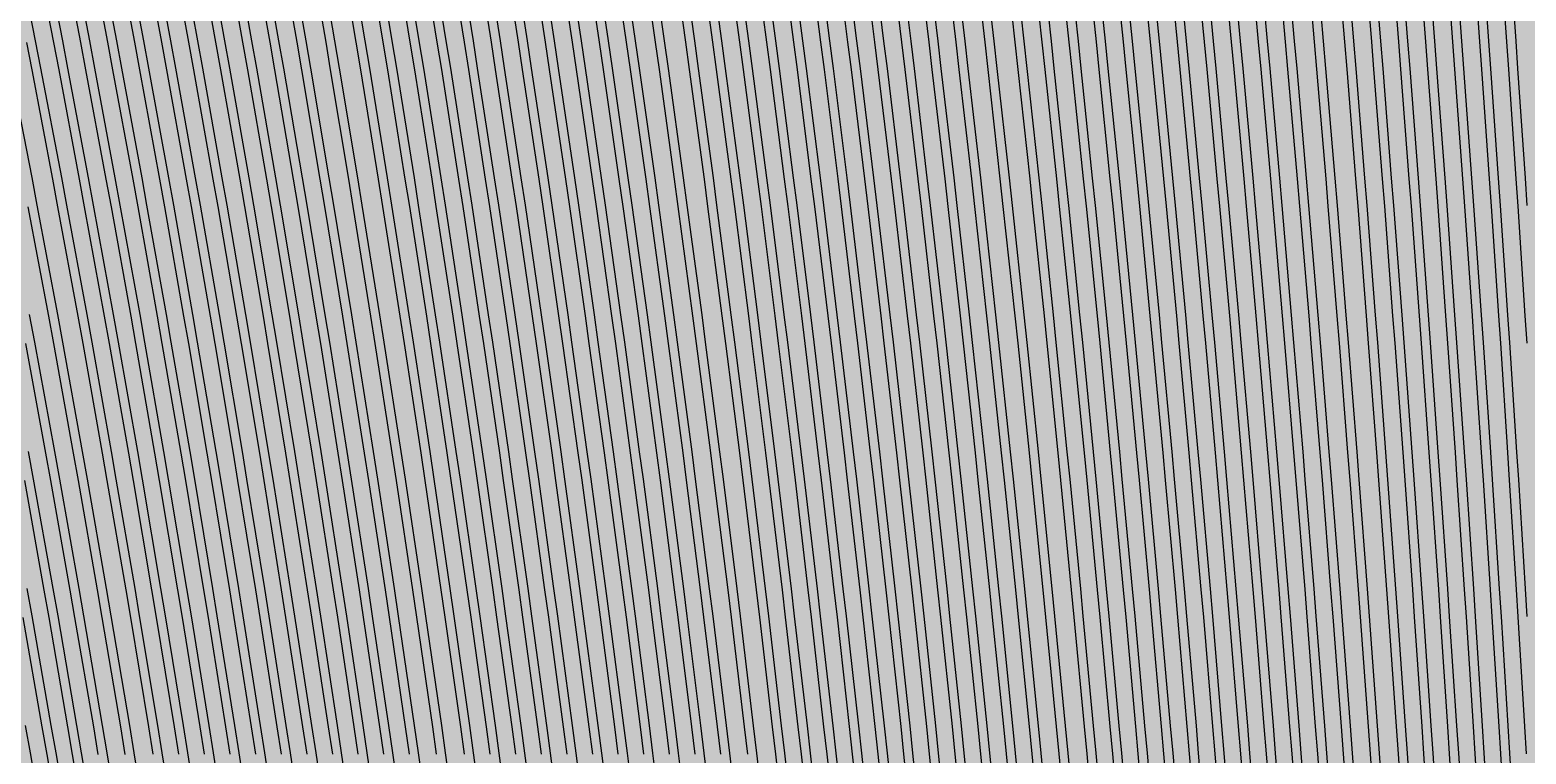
# Model space of a CAD drawing. Header units: metres. Extents: x -7240 to 10960, y -29667 to 1823.
# Drawn here: x 1337.5 to 1678.7, y -16710.8 to -16545.6 of the extents above; entities that cross this region are included whole.
import ezdxf

# ---------------------------------------------------------------- set-up
doc = ezdxf.new("R2010")
doc.units = ezdxf.units.M
doc.layers.add('Metal1', color=4, linetype='CONTINUOUS')
doc.layers.add('Polyimide', color=7, linetype='CONTINUOUS')

msp = doc.modelspace()

# ---------------------------------------------------------------- hatches: boundary and pattern name
at = {"layer": 'Polyimide'}
msp.add_hatch(color=7, dxfattribs=at).paths.add_polyline_path([(4088.45, -11806.89), (4098.72, -11851.21), (4115.58, -11893.47), (4138.63, -11932.7), (4167.35, -11967.99), (4201.08, -11998.53), (4239.03, -12023.62), (4280.35, -12042.68), (4349.18, -12073.73), (4413.2, -12113.76), (4471.26, -12162.04), (4522.3, -12217.69), (4565.39, -12279.7), (4599.74, -12346.94), (4624.73, -12418.19), (4639.91, -12492.16), (4645, -12567.5), (4639.91, -12642.84), (4624.73, -12716.8), (4599.74, -12788.06), (4565.39, -12855.3), (4522.3, -12917.31), (4471.26, -12972.96), (4413.2, -13021.24), (4349.18, -13061.27), (4280.35, -13092.32), (4239.03, -13111.38), (4201.08, -13136.47), (4167.35, -13167.01), (4138.63, -13202.3), (4115.58, -13241.52), (4098.72, -13283.78), (4088.45, -13328.11), (4085, -13373.48), (4085, -13567.5), (4099.45, -13861.55), (4142.64, -14152.77), (4214.18, -14438.35), (4313.36, -14715.55), (4439.24, -14981.69), (4590.59, -15234.21), (4765.97, -15470.68), (4963.68, -15688.82), (5181.82, -15886.53), (5418.29, -16061.91), (5670.81, -16213.26), (5936.95, -16339.14), (6214.15, -16438.32), (6499.73, -16509.85), (6790.95, -16553.05), (7085, -16567.5), (9960.38, -16567.5), (10038.79, -16571.35), (10116.45, -16582.87), (10192.6, -16601.95), (10266.52, -16628.4), (10337.49, -16661.96), (10404.83, -16702.32), (10467.89, -16749.09), (10526.06, -16801.81), (10578.78, -16859.98), (10625.55, -16923.04), (10665.91, -16990.38), (10699.48, -17061.35), (10725.93, -17135.27), (10745, -17211.43), (10756.52, -17289.08), (10760.38, -17367.5), (10760.38, -21957.3), (10721.61, -22012.91), (10685.97, -22070.59), (10653.58, -22130.14), (10624.53, -22191.39), (10598.92, -22254.16), (10576.82, -22318.25), (10558.3, -22383.46), (10543.41, -22449.6), (10532.21, -22516.46), (10524.72, -22583.84), (10520.97, -22651.53), (10520.97, -22719.32), (10524.72, -22787.01), (10532.21, -22854.38), (10543.41, -22921.24), (10558.3, -22987.38), (10576.82, -23052.6), (10598.92, -23116.68), (10624.53, -23179.45), (10653.58, -23240.71), (10685.97, -23300.26), (10721.61, -23357.93), (10760.38, -23413.54), (10760.38, -28667.5), (10756.52, -28745.91), (10745, -28823.57), (10725.93, -28899.73), (10699.48, -28973.65), (10665.91, -29044.62), (10625.55, -29111.96), (10578.78, -29175.01), (10526.06, -29233.19), (10467.89, -29285.91), (10404.83, -29332.68), (10337.49, -29373.04), (10266.52, -29406.6), (10192.6, -29433.05), (10116.45, -29452.13), (10038.79, -29463.65), (9960.38, -29467.5), (-6239.63, -29467.5), (-6318.04, -29463.65), (-6395.7, -29452.13), (-6471.85, -29433.05), (-6545.77, -29406.6), (-6616.74, -29373.04), (-6684.08, -29332.68), (-6747.14, -29285.91), (-6805.31, -29233.19), (-6858.03, -29175.01), (-6904.8, -29111.96), (-6945.16, -29044.62), (-6978.73, -28973.65), (-7005.18, -28899.73), (-7024.25, -28823.57), (-7035.77, -28745.91), (-7039.63, -28667.5), (-7039.63, -23426.32), (-6999.36, -23370.07), (-6962.33, -23311.63), (-6928.66, -23251.2), (-6898.45, -23188.96), (-6871.81, -23125.12), (-6848.81, -23059.88), (-6829.53, -22993.44), (-6814.04, -22926.02), (-6802.37, -22857.83), (-6794.57, -22789.09), (-6790.67, -22720.02), (-6790.67, -22650.84), (-6794.57, -22581.77), (-6802.37, -22513.03), (-6814.04, -22444.84), (-6829.53, -22377.42), (-6848.81, -22310.98), (-6871.81, -22245.74), (-6898.45, -22181.89), (-6928.66, -22119.66), (-6962.33, -22059.22), (-6999.36, -22000.79), (-7039.63, -21944.54), (-7039.63, -17367.5), (-7035.77, -17289.08), (-7024.25, -17211.43), (-7005.18, -17135.27), (-6978.73, -17061.35), (-6945.16, -16990.38), (-6904.8, -16923.04), (-6858.03, -16859.98), (-6805.31, -16801.81), (-6747.14, -16749.09), (-6684.08, -16702.32), (-6616.74, -16661.96), (-6545.77, -16628.4), (-6471.85, -16601.95), (-6395.7, -16582.87), (-6318.04, -16571.35), (-6239.63, -16567.5), (-3334, -16567.5), (-3039.95, -16553.05), (-2748.73, -16509.85), (-2463.15, -16438.32), (-2185.95, -16339.14), (-1919.81, -16213.26), (-1667.29, -16061.91), (-1430.82, -15886.53), (-1212.68, -15688.82), (-1014.97, -15470.68), (-839.59, -15234.21), (-688.24, -14981.69), (-562.36, -14715.55), (-463.18, -14438.35), (-391.64, -14152.77), (-348.45, -13861.55), (-334, -13567.5), (-334, -13373.48), (-337.45, -13328.11), (-347.72, -13283.78), (-364.58, -13241.52), (-387.63, -13202.3), (-416.35, -13167.01), (-450.08, -13136.47), (-488.03, -13111.38), (-529.35, -13092.32), (-529.35, -13092.32), (-598.18, -13061.27), (-662.2, -13021.24), (-720.26, -12972.96), (-771.3, -12917.31), (-814.39, -12855.3), (-848.74, -12788.06), (-873.73, -12716.8), (-888.91, -12642.84), (-894, -12567.5), (-888.91, -12492.16), (-873.73, -12418.19), (-848.74, -12346.94), (-814.39, -12279.7), (-771.3, -12217.69), (-720.26, -12162.04), (-662.2, -12113.76), (-598.18, -12073.73), (-529.35, -12042.68), (-488.03, -12023.62), (-450.08, -11998.53), (-416.35, -11967.99), (-387.63, -11932.7), (-364.58, -11893.47), (-347.72, -11851.21), (-337.45, -11806.89), (-334, -11761.52), (-334, -11074.31), (-337.45, -11028.94), (-347.72, -10984.62), (-364.58, -10942.36), (-387.63, -10903.13), (-416.35, -10867.84), (-450.08, -10837.3), (-488.03, -10812.21), (-529.35, -10793.16), (-529.35, -10793.16), (-598.18, -10762.1), (-662.2, -10722.07), (-720.26, -10673.8), (-771.3, -10618.15), (-814.39, -10556.13), (-848.74, -10488.89), (-873.73, -10417.64), (-888.91, -10343.67), (-894, -10268.33), (-888.91, -10192.99), (-873.73, -10119.03), (-848.74, -10047.77), (-814.39, -9980.53), (-771.3, -9918.52), (-720.26, -9862.87), (-662.2, -9814.59), (-598.18, -9774.56), (-529.35, -9743.51), (-488.03, -9724.45), (-450.08, -9699.36), (-416.35, -9668.82), (-387.63, -9633.53), (-364.58, -9594.31), (-347.72, -9552.05), (-337.45, -9507.72), (-334, -9462.35), (-334, -8775.14), (-337.45, -8729.78), (-347.72, -8685.45), (-364.58, -8643.19), (-387.63, -8603.96), (-416.35, -8568.68), (-450.08, -8538.14), (-488.03, -8513.05), (-529.35, -8493.99), (-529.35, -8493.99), (-598.18, -8462.94), (-662.2, -8422.91), (-720.26, -8374.63), (-771.3, -8318.98), (-814.39, -8256.97), (-848.74, -8189.73), (-873.73, -8118.47), (-888.91, -8044.5), (-894, -7969.17), (-888.91, -7893.83), (-873.73, -7819.86), (-848.74, -7748.61), (-814.39, -7681.36), (-771.3, -7619.35), (-720.26, -7563.7), (-662.2, -7515.42), (-598.18, -7475.4), (-529.35, -7444.34), (-529.35, -7444.34), (-488.03, -7425.28), (-450.08, -7400.2), (-416.35, -7369.66), (-387.63, -7334.37), (-364.58, -7295.14), (-347.72, -7252.88), (-337.45, -7208.56), (-334, -7163.19), (-334, -6475.98), (-337.45, -6430.61), (-347.72, -6386.29), (-364.58, -6344.02), (-387.63, -6304.8), (-416.35, -6269.51), (-450.08, -6238.97), (-488.03, -6213.88), (-529.35, -6194.82), (-529.35, -6194.82), (-598.18, -6163.77), (-662.2, -6123.74), (-720.26, -6075.46), (-771.3, -6019.81), (-814.39, -5957.8), (-848.74, -5890.56), (-873.73, -5819.31), (-888.91, -5745.34), (-894, -5670), (-888.91, -5594.66), (-873.73, -5520.69), (-848.74, -5449.44), (-814.39, -5382.2), (-771.3, -5320.19), (-720.26, -5264.54), (-662.2, -5216.26), (-598.18, -5176.23), (-529.35, -5145.18), (-529.35, -5145.18), (-488.03, -5126.12), (-450.08, -5101.03), (-416.35, -5070.49), (-387.63, -5035.2), (-364.58, -4995.98), (-347.72, -4953.71), (-337.45, -4909.39), (-334, -4864.02), (-334, 380), (-334, 1522.5), (-289, 1522.5), (-288.78, 1515.63), (-288.1, 1508.79), (-286.98, 1502.02), (-285.42, 1495.32), (-283.43, 1488.75), (-281.01, 1482.32), (-278.17, 1476.06), (-274.93, 1470), (-271.3, 1464.17), (-267.3, 1458.58), (-262.94, 1453.27), (-258.25, 1448.25), (-253.23, 1443.56), (-247.92, 1439.2), (-242.33, 1435.2), (-236.5, 1431.57), (-230.44, 1428.33), (-224.18, 1425.49), (-217.75, 1423.07), (-211.18, 1421.08), (-204.48, 1419.52), (-197.71, 1418.4), (-190.87, 1417.72), (-184, 1417.5), (-177.13, 1417.72), (-170.29, 1418.4), (-163.52, 1419.52), (-156.82, 1421.08), (-150.25, 1423.07), (-143.82, 1425.49), (-137.56, 1428.33), (-131.5, 1431.57), (-125.67, 1435.2), (-120.08, 1439.2), (-114.77, 1443.56), (-109.75, 1448.25), (-105.06, 1453.27), (-100.7, 1458.58), (-96.7, 1464.17), (-93.07, 1470), (-89.83, 1476.06), (-86.99, 1482.32), (-84.57, 1488.75), (-82.58, 1495.32), (-81.02, 1502.02), (-79.9, 1508.79), (-79.22, 1515.63), (-79, 1522.5), (1786, 1522.5), (3835, 1522.5), (3835.21, 1529.04), (3835.86, 1535.55), (3836.92, 1542.01), (3838.41, 1548.38), (3840.31, 1554.64), (3842.61, 1560.77), (3845.31, 1566.73), (3848.4, 1572.5), (3851.85, 1578.06), (3855.66, 1583.38), (3859.82, 1588.43), (3864.29, 1593.21), (3869.07, 1597.68), (3874.12, 1601.84), (3879.44, 1605.65), (3885, 1609.1), (3890.77, 1612.19), (3896.73, 1614.89), (3902.86, 1617.19), (3909.12, 1619.09), (3915.49, 1620.58), (3921.95, 1621.64), (3928.46, 1622.29), (3935, 1622.5), (3941.54, 1622.29), (3948.05, 1621.64), (3954.51, 1620.58), (3960.88, 1619.09), (3967.14, 1617.19), (3973.27, 1614.89), (3979.23, 1612.19), (3985, 1609.1), (3990.56, 1605.65), (3995.88, 1601.84), (4000.93, 1597.68), (4005.71, 1593.21), (4010.18, 1588.43), (4014.34, 1583.38), (4018.15, 1578.06), (4021.6, 1572.5), (4024.69, 1566.73), (4027.39, 1560.77), (4029.69, 1554.64), (4031.59, 1548.38), (4033.08, 1542.01), (4034.14, 1535.55), (4034.79, 1529.04), (4035, 1522.5), (4085, 1522.5), (4085, 380), (4085, 330), (4085, -4864.02), (4088.45, -4909.39), (4098.72, -4953.71), (4115.58, -4995.98), (4138.63, -5035.2), (4167.35, -5070.49), (4201.08, -5101.03), (4239.03, -5126.12), (4280.35, -5145.18), (4280.35, -5145.18), (4349.18, -5176.23), (4413.2, -5216.26), (4471.26, -5264.54), (4522.3, -5320.19), (4565.39, -5382.2), (4599.74, -5449.44), (4624.73, -5520.69), (4639.91, -5594.66), (4645, -5670), (4639.91, -5745.34), (4624.73, -5819.31), (4599.74, -5890.56), (4565.39, -5957.8), (4522.3, -6019.81), (4471.26, -6075.46), (4413.2, -6123.74), (4349.18, -6163.77), (4280.35, -6194.82), (4239.03, -6213.88), (4201.08, -6238.97), (4167.35, -6269.51), (4138.63, -6304.8), (4115.58, -6344.02), (4098.72, -6386.29), (4088.45, -6430.61), (4085, -6475.98), (4085, -11761.52), (4088.45, -11806.89)])

# ---------------------------------------------------------------- linework, layer by layer
at = {"layer": 'Metal1'}
for points in [[(1333.78, -16523.1), (1338.69, -16548.08), (1339.9, -16554.34), (1344.65, -16579.32), (1345.82, -16585.59), (1350.41, -16610.57), (1351.55, -16616.84), (1355.98, -16641.82), (1357.07, -16648.08), (1361.36, -16673.07), (1362.41, -16679.33), (1366.54, -16704.31), (1367.56, -16710.57), (1371.54, -16735.56)], [(1340, -16523.1), (1344.86, -16548.08), (1346.05, -16554.35), (1350.75, -16579.33), (1351.91, -16585.59), (1356.45, -16610.57), (1357.57, -16616.84), (1361.96, -16641.82), (1363.04, -16648.08), (1367.27, -16673.07), (1368.32, -16679.33), (1372.4, -16704.31), (1373.41, -16710.58), (1377.35, -16735.56)], [(1346.22, -16523.1), (1351.02, -16548.08), (1352.21, -16554.35), (1356.85, -16579.33), (1358, -16585.59), (1362.49, -16610.58), (1363.59, -16616.84), (1367.93, -16641.82), (1369, -16648.09), (1373.19, -16673.07), (1374.22, -16679.33), (1378.26, -16704.32), (1379.25, -16710.58), (1383.15, -16735.56)], [(1352.44, -16523.1), (1357.19, -16548.08), (1358.36, -16554.35), (1362.95, -16579.33), (1364.08, -16585.6), (1368.52, -16610.58), (1369.62, -16616.84), (1373.91, -16641.82), (1374.96, -16648.09), (1379.1, -16673.07), (1380.12, -16679.33), (1384.12, -16704.32), (1385.1, -16710.58), (1388.95, -16735.56)], [(1358.66, -16523.1), (1363.36, -16548.09), (1364.51, -16554.35), (1369.05, -16579.33), (1370.17, -16585.6), (1374.56, -16610.58), (1375.64, -16616.84), (1379.88, -16641.83), (1380.92, -16648.09), (1385.02, -16673.07), (1386.03, -16679.33), (1389.97, -16704.32), (1390.95, -16710.58), (1394.75, -16735.57)], [(1364.89, -16523.11), (1369.52, -16548.09), (1370.67, -16554.35), (1375.15, -16579.33), (1376.26, -16585.6), (1380.6, -16610.58), (1381.66, -16616.84), (1385.85, -16641.83), (1386.89, -16648.09), (1390.93, -16673.07), (1391.93, -16679.34), (1395.83, -16704.32), (1396.79, -16710.58), (1400.55, -16735.57)], [(1371.11, -16523.11), (1375.69, -16548.09), (1376.82, -16554.35), (1381.25, -16579.34), (1382.35, -16585.6), (1386.63, -16610.58), (1387.69, -16616.85), (1391.83, -16641.83), (1392.85, -16648.09), (1396.85, -16673.08), (1397.83, -16679.34), (1401.69, -16704.32), (1402.64, -16710.58), (1406.36, -16735.57)], [(1377.33, -16523.11), (1381.86, -16548.09), (1382.97, -16554.36), (1387.35, -16579.34), (1388.43, -16585.6), (1392.67, -16610.59), (1393.71, -16616.85), (1397.8, -16641.83), (1398.81, -16648.09), (1402.76, -16673.08), (1403.74, -16679.34), (1407.55, -16704.32), (1408.48, -16710.59), (1412.16, -16735.57)], [(1383.55, -16523.11), (1388.02, -16548.09), (1389.13, -16554.36), (1393.45, -16579.34), (1394.52, -16585.6), (1398.71, -16610.59), (1399.74, -16616.85), (1403.78, -16641.83), (1404.77, -16648.1), (1408.68, -16673.08), (1409.64, -16679.34), (1413.4, -16704.33), (1414.33, -16710.59), (1417.96, -16735.57)], [(1389.77, -16523.11), (1394.19, -16548.1), (1395.28, -16554.36), (1399.55, -16579.34), (1400.61, -16585.61), (1404.74, -16610.59), (1405.76, -16616.85), (1409.75, -16641.84), (1410.74, -16648.1), (1414.59, -16673.08), (1415.54, -16679.34), (1419.26, -16704.33), (1420.18, -16710.59), (1423.76, -16735.57)], [(1395.99, -16523.12), (1400.35, -16548.1), (1401.43, -16554.36), (1405.65, -16579.34), (1406.69, -16585.61), (1410.78, -16610.59), (1411.78, -16616.85), (1415.73, -16641.84), (1416.7, -16648.1), (1420.51, -16673.08), (1421.45, -16679.34), (1425.12, -16704.33), (1426.02, -16710.59), (1429.56, -16735.58)], [(1402.67, -16523.12), (1406.96, -16548.1), (1408.02, -16554.36), (1412.17, -16579.35), (1413.19, -16585.61), (1417.2, -16610.59), (1418.19, -16616.85), (1422.07, -16641.84), (1423.02, -16648.1), (1426.77, -16673.09), (1427.69, -16679.35), (1431.3, -16704.33), (1432.19, -16710.59), (1435.67, -16735.58)], [(1409.65, -16523.12), (1413.85, -16548.1), (1414.89, -16554.37), (1418.96, -16579.35), (1419.96, -16585.61), (1423.89, -16610.6), (1424.86, -16616.86), (1428.65, -16641.84), (1429.59, -16648.1), (1433.25, -16673.09), (1434.16, -16679.35), (1437.69, -16704.33), (1438.56, -16710.59), (1441.97, -16735.58)], [(1415.87, -16523.12), (1420.02, -16548.11), (1421.04, -16554.37), (1425.06, -16579.35), (1426.04, -16585.61), (1429.92, -16610.6), (1430.88, -16616.86), (1434.63, -16641.84), (1435.55, -16648.1), (1439.17, -16673.09), (1440.06, -16679.35), (1443.55, -16704.34), (1444.41, -16710.6), (1447.77, -16735.58)], [(1422.09, -16523.12), (1426.19, -16548.11), (1427.2, -16554.37), (1431.16, -16579.35), (1432.13, -16585.62), (1435.96, -16610.6), (1436.9, -16616.86), (1440.6, -16641.85), (1441.51, -16648.11), (1445.08, -16673.09), (1445.96, -16679.35), (1449.41, -16704.34), (1450.25, -16710.6), (1453.58, -16735.58)], [(1428.31, -16523.13), (1432.35, -16548.11), (1433.35, -16554.37), (1437.26, -16579.36), (1438.22, -16585.62), (1442, -16610.6), (1442.93, -16616.86), (1446.58, -16641.85), (1447.47, -16648.11), (1451, -16673.09), (1451.87, -16679.35), (1455.26, -16704.34), (1456.1, -16710.6), (1459.38, -16735.59)], [(1434.54, -16523.13), (1438.52, -16548.11), (1439.5, -16554.37), (1443.36, -16579.36), (1444.31, -16585.62), (1448.03, -16610.6), (1448.95, -16616.86), (1452.55, -16641.85), (1453.44, -16648.11), (1456.91, -16673.1), (1457.77, -16679.35), (1461.12, -16704.34), (1461.95, -16710.6), (1465.18, -16735.59)], [(1440.76, -16523.13), (1444.69, -16548.12), (1445.65, -16554.38), (1449.46, -16579.36), (1450.39, -16585.62), (1454.07, -16610.61), (1454.97, -16616.87), (1458.53, -16641.85), (1459.4, -16648.11), (1462.83, -16673.1), (1463.67, -16679.36), (1466.98, -16704.34), (1467.79, -16710.6), (1470.98, -16735.59)], [(1446.98, -16523.13), (1450.85, -16548.12), (1451.81, -16554.38), (1455.56, -16579.36), (1456.48, -16585.62), (1460.11, -16610.61), (1461, -16616.87), (1464.5, -16641.85), (1465.36, -16648.11), (1468.74, -16673.1), (1469.58, -16679.36), (1472.84, -16704.35), (1473.64, -16710.6), (1476.78, -16735.59)], [(1453.2, -16523.13), (1457.02, -16548.12), (1457.96, -16554.38), (1461.66, -16579.37), (1462.57, -16585.62), (1466.14, -16610.61), (1467.02, -16616.87), (1470.48, -16641.86), (1471.32, -16648.11), (1474.66, -16673.1), (1475.48, -16679.36), (1478.69, -16704.35), (1479.49, -16710.6), (1482.59, -16735.59)], [(1459.42, -16523.14), (1463.19, -16548.12), (1464.11, -16554.38), (1467.76, -16579.37), (1468.66, -16585.63), (1472.18, -16610.61), (1473.05, -16616.87), (1476.45, -16641.86), (1477.29, -16648.12), (1480.57, -16673.1), (1481.38, -16679.36), (1484.55, -16704.35), (1485.33, -16710.61), (1488.39, -16735.59)], [(1465.64, -16523.14), (1469.35, -16548.12), (1470.27, -16554.38), (1473.86, -16579.37), (1474.74, -16585.63), (1478.21, -16610.61), (1479.07, -16616.87), (1482.42, -16641.86), (1483.25, -16648.12), (1486.49, -16673.11), (1487.29, -16679.36), (1490.41, -16704.35), (1491.18, -16710.61), (1494.19, -16735.6)], [(1371.43, -16710.89), (1370.43, -16704.63), (1366.34, -16679.66), (1365.3, -16673.4), (1361.07, -16648.42), (1359.99, -16642.16), (1355.6, -16617.19), (1354.48, -16610.93), (1349.94, -16585.95), (1348.78, -16579.69), (1344.09, -16554.72), (1342.89, -16548.46), (1338.04, -16523.48)], [(1377.28, -16710.89), (1376.28, -16704.63), (1372.24, -16679.65), (1371.21, -16673.4), (1367.03, -16648.42), (1365.96, -16642.16), (1361.62, -16617.18), (1360.52, -16610.93), (1356.03, -16585.95), (1354.88, -16579.69), (1350.24, -16554.72), (1349.06, -16548.46), (1344.26, -16523.48)], [(1383.12, -16710.89), (1382.14, -16704.63), (1378.15, -16679.65), (1377.13, -16673.4), (1372.99, -16648.42), (1371.93, -16642.16), (1367.65, -16617.18), (1366.55, -16610.92), (1362.12, -16585.95), (1360.98, -16579.69), (1356.39, -16554.71), (1355.22, -16548.45), (1350.48, -16523.48)], [(1388.97, -16710.88), (1388, -16704.63), (1384.05, -16679.65), (1383.04, -16673.39), (1378.95, -16648.41), (1377.91, -16642.16), (1373.67, -16617.18), (1372.59, -16610.92), (1368.2, -16585.95), (1367.08, -16579.69), (1362.55, -16554.71), (1361.39, -16548.45), (1356.7, -16523.48)], [(1394.81, -16710.88), (1393.86, -16704.63), (1389.95, -16679.65), (1388.96, -16673.39), (1384.91, -16648.41), (1383.88, -16642.16), (1379.69, -16617.18), (1378.62, -16610.92), (1374.29, -16585.94), (1373.18, -16579.69), (1368.7, -16554.71), (1367.56, -16548.45), (1362.92, -16523.47)], [(1400.66, -16710.88), (1399.71, -16704.63), (1395.86, -16679.65), (1394.87, -16673.39), (1390.88, -16648.41), (1389.86, -16642.15), (1385.72, -16617.18), (1384.66, -16610.92), (1380.37, -16585.94), (1379.28, -16579.68), (1374.85, -16554.71), (1373.72, -16548.45), (1369.14, -16523.47)], [(1406.51, -16710.88), (1405.57, -16704.62), (1401.76, -16679.64), (1400.79, -16673.39), (1396.84, -16648.41), (1395.83, -16642.15), (1391.74, -16617.17), (1390.7, -16610.92), (1386.46, -16585.94), (1385.38, -16579.68), (1381, -16554.7), (1379.89, -16548.45), (1375.36, -16523.47)], [(1412.35, -16710.88), (1411.43, -16704.62), (1407.66, -16679.64), (1406.7, -16673.39), (1402.8, -16648.41), (1401.8, -16642.15), (1397.76, -16617.17), (1396.73, -16610.91), (1392.55, -16585.94), (1391.48, -16579.68), (1387.15, -16554.7), (1386.05, -16548.44), (1381.58, -16523.47)], [(1418.2, -16710.87), (1417.28, -16704.62), (1413.56, -16679.64), (1412.62, -16673.38), (1408.76, -16648.4), (1407.78, -16642.15), (1403.79, -16617.17), (1402.77, -16610.91), (1398.63, -16585.93), (1397.58, -16579.68), (1393.31, -16554.7), (1392.22, -16548.44), (1387.8, -16523.46)], [(1424.04, -16710.87), (1423.14, -16704.62), (1419.47, -16679.64), (1418.53, -16673.38), (1414.72, -16648.4), (1413.75, -16642.15), (1409.81, -16617.17), (1408.8, -16610.91), (1404.72, -16585.93), (1403.68, -16579.68), (1399.46, -16554.7), (1398.38, -16548.44), (1394.02, -16523.46)], [(1430.21, -16710.87), (1429.32, -16704.62), (1425.71, -16679.63), (1424.79, -16673.38), (1421.05, -16648.4), (1420.09, -16642.14), (1416.22, -16617.16), (1415.23, -16610.91), (1411.22, -16585.93), (1410.19, -16579.67), (1406.04, -16554.69), (1404.99, -16548.44), (1400.7, -16523.46)], [(1436.58, -16710.87), (1435.71, -16704.61), (1432.18, -16679.63), (1431.27, -16673.38), (1427.61, -16648.4), (1426.67, -16642.14), (1422.88, -16617.16), (1421.91, -16610.91), (1417.98, -16585.93), (1416.98, -16579.67), (1412.92, -16554.69), (1411.88, -16548.43), (1407.68, -16523.46)], [(1442.43, -16710.87), (1441.57, -16704.61), (1438.08, -16679.63), (1437.19, -16673.38), (1433.57, -16648.39), (1432.65, -16642.14), (1428.9, -16617.16), (1427.95, -16610.9), (1424.07, -16585.92), (1423.08, -16579.67), (1419.07, -16554.69), (1418.05, -16548.43), (1413.9, -16523.45)], [(1448.27, -16710.86), (1447.43, -16704.61), (1443.98, -16679.63), (1443.1, -16673.37), (1439.53, -16648.39), (1438.62, -16642.14), (1434.92, -16617.16), (1433.98, -16610.9), (1430.15, -16585.92), (1429.18, -16579.67), (1425.22, -16554.69), (1424.21, -16548.43), (1420.12, -16523.45)], [(1454.12, -16710.86), (1453.28, -16704.61), (1449.88, -16679.63), (1449.02, -16673.37), (1445.49, -16648.39), (1444.6, -16642.14), (1440.95, -16617.15), (1440.02, -16610.9), (1436.24, -16585.92), (1435.28, -16579.66), (1431.37, -16554.68), (1430.38, -16548.43), (1426.34, -16523.45)], [(1459.96, -16710.86), (1459.14, -16704.61), (1455.79, -16679.62), (1454.93, -16673.37), (1451.46, -16648.39), (1450.57, -16642.13), (1446.97, -16617.15), (1446.05, -16610.9), (1442.33, -16585.92), (1441.38, -16579.66), (1437.53, -16554.68), (1436.54, -16548.43), (1432.56, -16523.45)], [(1465.81, -16710.86), (1465, -16704.6), (1461.69, -16679.62), (1460.85, -16673.37), (1457.42, -16648.39), (1456.55, -16642.13), (1452.99, -16617.15), (1452.09, -16610.9), (1448.42, -16585.91), (1447.48, -16579.66), (1443.68, -16554.68), (1442.71, -16548.42), (1438.78, -16523.44)], [(1471.66, -16710.86), (1470.85, -16704.6), (1467.59, -16679.62), (1466.76, -16673.37), (1463.38, -16648.38), (1462.52, -16642.13), (1459.02, -16617.15), (1458.13, -16610.89), (1454.5, -16585.91), (1453.58, -16579.66), (1449.83, -16554.68), (1448.88, -16548.42), (1445, -16523.44)], [(1477.5, -16710.85), (1476.71, -16704.6), (1473.5, -16679.62), (1472.68, -16673.36), (1469.34, -16648.38), (1468.49, -16642.13), (1465.04, -16617.15), (1464.16, -16610.89), (1460.59, -16585.91), (1459.68, -16579.66), (1455.98, -16554.67), (1455.04, -16548.42), (1451.22, -16523.44)], [(1483.35, -16710.85), (1482.57, -16704.6), (1479.4, -16679.62), (1478.59, -16673.36), (1475.3, -16648.38), (1474.47, -16642.13), (1471.06, -16617.14), (1470.2, -16610.89), (1466.68, -16585.91), (1465.78, -16579.65), (1462.13, -16554.67), (1461.21, -16548.42), (1457.44, -16523.44)], [(1489.19, -16710.85), (1488.43, -16704.6), (1485.3, -16679.61), (1484.51, -16673.36), (1481.27, -16648.38), (1480.44, -16642.12), (1477.09, -16617.14), (1476.23, -16610.89), (1472.76, -16585.91), (1471.88, -16579.65), (1468.29, -16554.67), (1467.37, -16548.42), (1463.66, -16523.43)], [(1495.04, -16710.85), (1494.28, -16704.6), (1491.2, -16679.61), (1490.42, -16673.36), (1487.23, -16648.38), (1486.42, -16642.12), (1483.11, -16617.14), (1482.27, -16610.89), (1478.85, -16585.9), (1477.98, -16579.65), (1474.44, -16554.67), (1473.54, -16548.41), (1469.88, -16523.43)], [(1471.86, -16523.14), (1475.52, -16548.13), (1476.42, -16554.38), (1479.96, -16579.37), (1480.83, -16585.63), (1484.25, -16610.62), (1485.09, -16616.87), (1488.4, -16641.86), (1489.21, -16648.12), (1492.4, -16673.11), (1493.19, -16679.36), (1496.27, -16704.35), (1497.02, -16710.61), (1499.99, -16735.6)], [(1501.2, -16710.84), (1500.46, -16704.59), (1497.45, -16679.61), (1496.68, -16673.36), (1493.55, -16648.37), (1492.76, -16642.12), (1489.52, -16617.14), (1488.69, -16610.88), (1485.34, -16585.9), (1484.49, -16579.65), (1481.02, -16554.66), (1480.14, -16548.41), (1476.56, -16523.43)], [(1478.54, -16523.14), (1482.12, -16548.13), (1483, -16554.39), (1486.47, -16579.37), (1487.32, -16585.63), (1490.68, -16610.62), (1491.5, -16616.88), (1494.74, -16641.86), (1495.54, -16648.12), (1498.66, -16673.11), (1499.43, -16679.37), (1502.45, -16704.36), (1503.19, -16710.61), (1506.09, -16735.6)], [(1510.41, -16735.83), (1507.58, -16710.84), (1506.85, -16704.59), (1503.91, -16679.61), (1503.16, -16673.35), (1500.12, -16648.37), (1499.34, -16642.12), (1496.18, -16617.13), (1495.38, -16610.88), (1492.11, -16585.9), (1491.28, -16579.64), (1487.9, -16554.66), (1487.04, -16548.41), (1483.54, -16523.42)], [(1485.52, -16523.14), (1489.02, -16548.13), (1489.88, -16554.39), (1493.26, -16579.38), (1494.09, -16585.63), (1497.36, -16610.62), (1498.17, -16616.88), (1501.32, -16641.87), (1502.1, -16648.12), (1505.15, -16673.11), (1505.9, -16679.37), (1508.84, -16704.36), (1509.56, -16710.61), (1512.4, -16735.6)], [(1516.21, -16735.82), (1513.42, -16710.84), (1512.71, -16704.59), (1509.82, -16679.6), (1509.08, -16673.35), (1506.08, -16648.37), (1505.31, -16642.11), (1502.2, -16617.13), (1501.41, -16610.88), (1498.2, -16585.89), (1497.38, -16579.64), (1494.05, -16554.66), (1493.2, -16548.4), (1489.76, -16523.42)], [(1491.74, -16523.15), (1495.18, -16548.13), (1496.03, -16554.39), (1499.36, -16579.38), (1500.18, -16585.64), (1503.4, -16610.62), (1504.19, -16616.88), (1507.3, -16641.87), (1508.06, -16648.13), (1511.06, -16673.11), (1511.8, -16679.37), (1514.7, -16704.36), (1515.41, -16710.62), (1518.2, -16735.6)], [(1522.01, -16735.82), (1519.27, -16710.84), (1518.57, -16704.59), (1515.72, -16679.6), (1514.99, -16673.35), (1512.04, -16648.36), (1511.29, -16642.11), (1508.23, -16617.13), (1507.45, -16610.88), (1504.28, -16585.89), (1503.48, -16579.64), (1500.2, -16554.66), (1499.37, -16548.4), (1495.98, -16523.42)], [(1497.96, -16523.15), (1501.35, -16548.14), (1502.18, -16554.39), (1505.46, -16579.38), (1506.27, -16585.64), (1509.43, -16610.63), (1510.21, -16616.88), (1513.27, -16641.87), (1514.03, -16648.13), (1516.98, -16673.12), (1517.71, -16679.37), (1520.56, -16704.36), (1521.26, -16710.62), (1524, -16735.61)], [(1527.82, -16735.82), (1525.11, -16710.84), (1524.42, -16704.58), (1521.62, -16679.6), (1520.91, -16673.35), (1518, -16648.36), (1517.26, -16642.11), (1514.25, -16617.13), (1513.48, -16610.87), (1510.37, -16585.89), (1509.58, -16579.64), (1506.35, -16554.65), (1505.53, -16548.4), (1502.2, -16523.42)], [(1504.18, -16523.15), (1507.52, -16548.14), (1508.34, -16554.4), (1511.56, -16579.38), (1512.35, -16585.64), (1515.47, -16610.63), (1516.24, -16616.88), (1519.25, -16641.87), (1519.99, -16648.13), (1522.89, -16673.12), (1523.61, -16679.37), (1526.41, -16704.36), (1527.1, -16710.62), (1529.8, -16735.61)], [(1533.62, -16735.82), (1530.96, -16710.83), (1530.28, -16704.58), (1527.52, -16679.6), (1526.82, -16673.35), (1523.96, -16648.36), (1523.24, -16642.11), (1520.27, -16617.12), (1519.52, -16610.87), (1516.46, -16585.89), (1515.68, -16579.64), (1512.51, -16554.65), (1511.7, -16548.4), (1508.42, -16523.41)], [(1510.41, -16523.15), (1513.68, -16548.14), (1514.49, -16554.4), (1517.66, -16579.39), (1518.44, -16585.64), (1521.51, -16610.63), (1522.26, -16616.89), (1525.22, -16641.88), (1525.95, -16648.13), (1528.81, -16673.12), (1529.51, -16679.38), (1532.27, -16704.37), (1532.95, -16710.62), (1535.61, -16735.61)], [(1539.42, -16735.82), (1536.81, -16710.83), (1536.14, -16704.58), (1533.43, -16679.6), (1532.74, -16673.34), (1529.93, -16648.36), (1529.21, -16642.11), (1526.3, -16617.12), (1525.56, -16610.87), (1522.54, -16585.89), (1521.78, -16579.63), (1518.66, -16554.65), (1517.87, -16548.4), (1514.64, -16523.41)], [(1516.63, -16523.15), (1519.85, -16548.14), (1520.64, -16554.4), (1523.76, -16579.39), (1524.53, -16585.64), (1527.54, -16610.63), (1528.28, -16616.89), (1531.2, -16641.88), (1531.91, -16648.13), (1534.72, -16673.12), (1535.42, -16679.38), (1538.13, -16704.37), (1538.79, -16710.62), (1541.41, -16735.61)], [(1545.22, -16735.82), (1542.65, -16710.83), (1542, -16704.58), (1539.33, -16679.59), (1538.65, -16673.34), (1535.89, -16648.36), (1535.18, -16642.1), (1532.32, -16617.12), (1531.59, -16610.87), (1528.63, -16585.88), (1527.88, -16579.63), (1524.81, -16554.65), (1524.03, -16548.39), (1520.86, -16523.41)], [(1522.85, -16523.16), (1526.02, -16548.14), (1526.8, -16554.4), (1529.86, -16579.39), (1530.62, -16585.65), (1533.58, -16610.63), (1534.31, -16616.89), (1537.17, -16641.88), (1537.88, -16648.13), (1540.64, -16673.12), (1541.32, -16679.38), (1543.99, -16704.37), (1544.64, -16710.62), (1547.21, -16735.61)], [(1551.02, -16735.81), (1548.5, -16710.83), (1547.85, -16704.58), (1545.23, -16679.59), (1544.57, -16673.34), (1541.85, -16648.35), (1541.16, -16642.1), (1538.34, -16617.12), (1537.63, -16610.87), (1534.72, -16585.88), (1533.98, -16579.63), (1530.96, -16554.64), (1530.2, -16548.39), (1527.08, -16523.41)], [(1529.07, -16523.16), (1532.18, -16548.15), (1532.95, -16554.4), (1535.96, -16579.39), (1536.7, -16585.65), (1539.62, -16610.64), (1540.33, -16616.89), (1543.15, -16641.88), (1543.84, -16648.14), (1546.55, -16673.13), (1547.22, -16679.38), (1549.84, -16704.37), (1550.49, -16710.63), (1553.01, -16735.62)], [(1556.82, -16735.81), (1554.34, -16710.83), (1553.71, -16704.58), (1551.14, -16679.59), (1550.48, -16673.34), (1547.81, -16648.35), (1547.13, -16642.1), (1544.37, -16617.12), (1543.66, -16610.86), (1540.8, -16585.88), (1540.08, -16579.63), (1537.12, -16554.64), (1536.36, -16548.39), (1533.3, -16523.41)], [(1535.29, -16523.16), (1538.35, -16548.15), (1539.1, -16554.4), (1542.06, -16579.39), (1542.79, -16585.65), (1545.65, -16610.64), (1546.36, -16616.89), (1549.12, -16641.88), (1549.8, -16648.14), (1552.47, -16673.13), (1553.13, -16679.38), (1555.7, -16704.37), (1556.33, -16710.63), (1558.81, -16735.62)], [(1562.63, -16735.81), (1560.19, -16710.82), (1559.57, -16704.57), (1557.04, -16679.59), (1556.39, -16673.34), (1553.77, -16648.35), (1553.11, -16642.1), (1550.39, -16617.11), (1549.7, -16610.86), (1546.89, -16585.88), (1546.17, -16579.62), (1543.27, -16554.64), (1542.53, -16548.39), (1539.52, -16523.4)], [(1541.51, -16523.16), (1544.51, -16548.15), (1545.25, -16554.41), (1548.16, -16579.4), (1548.88, -16585.65), (1551.69, -16610.64), (1552.38, -16616.9), (1555.09, -16641.88), (1555.76, -16648.14), (1558.38, -16673.13), (1559.03, -16679.38), (1561.56, -16704.37), (1562.18, -16710.63), (1564.62, -16735.62)], [(1568.43, -16735.81), (1566.03, -16710.82), (1565.42, -16704.57), (1562.94, -16679.59), (1562.31, -16673.33), (1559.74, -16648.35), (1559.08, -16642.1), (1556.41, -16617.11), (1555.74, -16610.86), (1552.98, -16585.87), (1552.27, -16579.62), (1549.42, -16554.64), (1548.69, -16548.39), (1545.74, -16523.4)], [(1547.73, -16523.16), (1550.68, -16548.15), (1551.41, -16554.41), (1554.26, -16579.4), (1554.96, -16585.65), (1557.72, -16610.64), (1558.4, -16616.9), (1561.07, -16641.89), (1561.72, -16648.14), (1564.3, -16673.13), (1564.93, -16679.39), (1567.42, -16704.38), (1568.03, -16710.63), (1570.42, -16735.62)], [(1574.53, -16735.81), (1572.2, -16710.82), (1571.6, -16704.57), (1569.18, -16679.58), (1568.57, -16673.33), (1566.06, -16648.35), (1565.42, -16642.09), (1562.82, -16617.11), (1562.16, -16610.86), (1559.47, -16585.87), (1558.79, -16579.62), (1556.01, -16554.63), (1555.3, -16548.38), (1552.42, -16523.4)], [(1554.41, -16523.17), (1557.28, -16548.16), (1557.99, -16554.41), (1560.77, -16579.4), (1561.46, -16585.66), (1564.15, -16610.65), (1564.81, -16616.9), (1567.41, -16641.89), (1568.05, -16648.14), (1570.56, -16673.13), (1571.17, -16679.39), (1573.59, -16704.38), (1574.19, -16710.63), (1576.52, -16735.62)], [(1580.83, -16735.8), (1578.57, -16710.82), (1578, -16704.57), (1575.65, -16679.58), (1575.05, -16673.33), (1572.62, -16648.34), (1572, -16642.09), (1569.48, -16617.1), (1568.84, -16610.85), (1566.24, -16585.87), (1565.57, -16579.62), (1562.88, -16554.63), (1562.19, -16548.38), (1559.4, -16523.39)], [(1561.39, -16523.17), (1564.18, -16548.16), (1564.87, -16554.41), (1567.56, -16579.4), (1568.23, -16585.66), (1570.83, -16610.65), (1571.47, -16616.9), (1573.99, -16641.89), (1574.61, -16648.15), (1577.04, -16673.14), (1577.64, -16679.39), (1579.99, -16704.38), (1580.56, -16710.63), (1582.82, -16735.63)], [(1586.63, -16735.8), (1584.42, -16710.81), (1583.85, -16704.56), (1581.55, -16679.58), (1580.97, -16673.33), (1578.58, -16648.34), (1577.98, -16642.09), (1575.51, -16617.1), (1574.88, -16610.85), (1572.32, -16585.87), (1571.67, -16579.61), (1569.03, -16554.63), (1568.36, -16548.38), (1565.63, -16523.39)], [(1567.61, -16523.17), (1570.35, -16548.16), (1571.02, -16554.42), (1573.66, -16579.41), (1574.31, -16585.66), (1576.87, -16610.65), (1577.5, -16616.9), (1579.97, -16641.89), (1580.57, -16648.15), (1582.96, -16673.14), (1583.54, -16679.39), (1585.84, -16704.38), (1586.41, -16710.64), (1588.63, -16735.63)], [(1592.44, -16735.8), (1590.26, -16710.81), (1589.71, -16704.56), (1587.46, -16679.58), (1586.88, -16673.33), (1584.55, -16648.34), (1583.95, -16642.09), (1581.53, -16617.1), (1580.92, -16610.85), (1578.41, -16585.86), (1577.77, -16579.61), (1575.18, -16554.63), (1574.52, -16548.38), (1571.85, -16523.39)], [(1573.83, -16523.17), (1576.51, -16548.16), (1577.17, -16554.42), (1579.76, -16579.41), (1580.4, -16585.66), (1582.91, -16610.65), (1583.52, -16616.91), (1585.94, -16641.9), (1586.54, -16648.15), (1588.87, -16673.14), (1589.45, -16679.39), (1591.7, -16704.38), (1592.26, -16710.64), (1594.43, -16735.63)], [(1598.24, -16735.8), (1596.11, -16710.81), (1595.57, -16704.56), (1593.36, -16679.57), (1592.8, -16673.32), (1590.51, -16648.34), (1589.93, -16642.09), (1587.55, -16617.1), (1586.95, -16610.85), (1584.5, -16585.86), (1583.87, -16579.61), (1581.34, -16554.62), (1580.69, -16548.37), (1578.07, -16523.39)], [(1580.05, -16523.18), (1582.68, -16548.17), (1583.32, -16554.42), (1585.86, -16579.41), (1586.49, -16585.66), (1588.94, -16610.65), (1589.55, -16616.91), (1591.92, -16641.9), (1592.5, -16648.15), (1594.79, -16673.14), (1595.35, -16679.4), (1597.56, -16704.39), (1598.1, -16710.64), (1600.23, -16735.63)], [(1604.04, -16735.8), (1601.96, -16710.81), (1601.42, -16704.56), (1599.26, -16679.57), (1598.71, -16673.32), (1596.47, -16648.33), (1595.9, -16642.08), (1593.58, -16617.1), (1592.99, -16610.85), (1590.58, -16585.86), (1589.97, -16579.61), (1587.49, -16554.62), (1586.86, -16548.37), (1584.29, -16523.38)], [(1586.28, -16523.18), (1588.85, -16548.17), (1589.48, -16554.42), (1591.96, -16579.41), (1592.58, -16585.67), (1594.98, -16610.66), (1595.57, -16616.91), (1597.89, -16641.9), (1598.46, -16648.15), (1600.7, -16673.14), (1601.25, -16679.4), (1603.42, -16704.39), (1603.95, -16710.64), (1606.03, -16735.63)], [(1609.84, -16735.8), (1607.8, -16710.81), (1607.28, -16704.56), (1605.17, -16679.57), (1604.63, -16673.32), (1602.43, -16648.33), (1601.87, -16642.08), (1599.6, -16617.09), (1599.02, -16610.84), (1596.67, -16585.86), (1596.07, -16579.61), (1593.64, -16554.62), (1593.02, -16548.37), (1590.51, -16523.38)], [(1592.5, -16523.18), (1595.01, -16548.17), (1595.63, -16554.42), (1598.06, -16579.41), (1598.66, -16585.67), (1601.01, -16610.66), (1601.59, -16616.91), (1603.87, -16641.9), (1604.42, -16648.16), (1606.62, -16673.15), (1607.16, -16679.4), (1609.27, -16704.39), (1609.79, -16710.64), (1611.83, -16735.63)], [(1615.64, -16735.79), (1613.65, -16710.81), (1613.14, -16704.56), (1611.07, -16679.57), (1610.54, -16673.32), (1608.39, -16648.33), (1607.85, -16642.08), (1605.63, -16617.09), (1605.06, -16610.84), (1602.76, -16585.85), (1602.17, -16579.6), (1599.79, -16554.62), (1599.19, -16548.37), (1596.73, -16523.38)], [(1598.72, -16523.18), (1601.18, -16548.17), (1601.78, -16554.43), (1604.16, -16579.42), (1604.75, -16585.67), (1607.05, -16610.66), (1607.62, -16616.91), (1609.84, -16641.9), (1610.39, -16648.16), (1612.53, -16673.15), (1613.06, -16679.4), (1615.13, -16704.39), (1615.64, -16710.64), (1617.64, -16735.64)], [(1621.44, -16735.79), (1619.49, -16710.8), (1619, -16704.55), (1616.97, -16679.57), (1616.46, -16673.32), (1614.36, -16648.33), (1613.82, -16642.08), (1611.65, -16617.09), (1611.1, -16610.84), (1608.84, -16585.85), (1608.27, -16579.6), (1605.94, -16554.61), (1605.35, -16548.36), (1602.95, -16523.38)], [(1604.94, -16523.18), (1607.34, -16548.17), (1607.94, -16554.43), (1610.26, -16579.42), (1610.84, -16585.67), (1613.09, -16610.66), (1613.64, -16616.92), (1615.82, -16641.91), (1616.35, -16648.16), (1618.45, -16673.15), (1618.96, -16679.4), (1620.99, -16704.39), (1621.49, -16710.65), (1623.44, -16735.64)], [(1627.25, -16735.79), (1625.34, -16710.8), (1624.85, -16704.55), (1622.87, -16679.56), (1622.37, -16673.31), (1620.32, -16648.33), (1619.8, -16642.08), (1617.67, -16617.09), (1617.13, -16610.84), (1614.93, -16585.85), (1614.37, -16579.6), (1612.1, -16554.61), (1611.52, -16548.36), (1609.17, -16523.37)], [(1611.16, -16523.19), (1613.51, -16548.18), (1614.09, -16554.43), (1616.36, -16579.42), (1616.92, -16585.67), (1619.12, -16610.66), (1619.66, -16616.92), (1621.79, -16641.91), (1622.31, -16648.16), (1624.36, -16673.15), (1624.87, -16679.4), (1626.85, -16704.4), (1627.33, -16710.65), (1629.24, -16735.64)], [(1633.05, -16735.79), (1631.19, -16710.8), (1630.71, -16704.55), (1628.78, -16679.56), (1628.28, -16673.31), (1626.28, -16648.32), (1625.77, -16642.07), (1623.7, -16617.09), (1623.17, -16610.84), (1621.02, -16585.85), (1620.47, -16579.6), (1618.25, -16554.61), (1617.68, -16548.36), (1615.39, -16523.37)], [(1617.38, -16523.19), (1619.68, -16548.18), (1620.24, -16554.43), (1622.46, -16579.42), (1623.01, -16585.68), (1625.16, -16610.67), (1625.69, -16616.92), (1627.76, -16641.91), (1628.27, -16648.16), (1630.28, -16673.15), (1630.77, -16679.41), (1632.7, -16704.4), (1633.18, -16710.65), (1635.04, -16735.64)], [(1638.85, -16735.79), (1637.03, -16710.8), (1636.57, -16704.55), (1634.68, -16679.56), (1634.2, -16673.31), (1632.24, -16648.32), (1631.75, -16642.07), (1629.72, -16617.08), (1629.2, -16610.83), (1627.11, -16585.85), (1626.57, -16579.6), (1624.4, -16554.61), (1623.85, -16548.36), (1621.61, -16523.37)], [(1623.6, -16523.19), (1625.84, -16548.18), (1626.39, -16554.43), (1628.56, -16579.42), (1629.1, -16585.68), (1631.2, -16610.67), (1631.71, -16616.92), (1633.74, -16641.91), (1634.24, -16648.16), (1636.19, -16673.16), (1636.67, -16679.41), (1638.56, -16704.4), (1639.03, -16710.65), (1640.85, -16735.64)], [(1644.95, -16735.78), (1643.19, -16710.8), (1642.75, -16704.55), (1640.92, -16679.56), (1640.46, -16673.31), (1638.57, -16648.32), (1638.08, -16642.07), (1636.13, -16617.08), (1635.63, -16610.83), (1633.6, -16585.84), (1633.08, -16579.59), (1630.99, -16554.6), (1630.45, -16548.36), (1628.29, -16523.37)], [(1630.28, -16523.19), (1632.45, -16548.18), (1632.98, -16554.44), (1635.08, -16579.43), (1635.59, -16585.68), (1637.62, -16610.67), (1638.12, -16616.92), (1640.08, -16641.91), (1640.56, -16648.17), (1642.45, -16673.16), (1642.92, -16679.41), (1644.74, -16704.4), (1645.19, -16710.65), (1646.95, -16735.65)], [(1651.26, -16735.78), (1649.57, -16710.79), (1649.14, -16704.54), (1647.39, -16679.55), (1646.94, -16673.3), (1645.13, -16648.32), (1644.67, -16642.07), (1642.79, -16617.08), (1642.31, -16610.83), (1640.37, -16585.84), (1639.87, -16579.59), (1637.86, -16554.6), (1637.35, -16548.35), (1635.27, -16523.36)], [(1637.26, -16523.2), (1639.34, -16548.19), (1639.85, -16554.44), (1641.87, -16579.43), (1642.36, -16585.68), (1644.31, -16610.67), (1644.78, -16616.93), (1646.66, -16641.92), (1647.12, -16648.17), (1648.94, -16673.16), (1649.38, -16679.41), (1651.13, -16704.4), (1651.56, -16710.66), (1653.25, -16735.65)], [(1657.06, -16735.78), (1655.41, -16710.79), (1655, -16704.54), (1653.29, -16679.55), (1652.86, -16673.3), (1651.09, -16648.31), (1650.64, -16642.06), (1648.81, -16617.08), (1648.35, -16610.83), (1646.45, -16585.84), (1645.97, -16579.59), (1644.01, -16554.6), (1643.51, -16548.35), (1641.49, -16523.36)], [(1643.48, -16523.2), (1645.51, -16548.19), (1646.01, -16554.44), (1647.97, -16579.43), (1648.45, -16585.68), (1650.34, -16610.68), (1650.81, -16616.93), (1652.64, -16641.92), (1653.09, -16648.17), (1654.85, -16673.16), (1655.29, -16679.41), (1656.99, -16704.41), (1657.41, -16710.66), (1659.05, -16735.65)], [(1662.86, -16735.78), (1661.26, -16710.79), (1660.85, -16704.54), (1659.2, -16679.55), (1658.77, -16673.3), (1657.05, -16648.31), (1656.62, -16642.06), (1654.84, -16617.07), (1654.38, -16610.82), (1652.54, -16585.83), (1652.07, -16579.59), (1650.16, -16554.6), (1649.68, -16548.35), (1647.71, -16523.36)], [(1649.7, -16523.2), (1651.67, -16548.19), (1652.16, -16554.44), (1654.07, -16579.43), (1654.53, -16585.69), (1656.38, -16610.68), (1656.83, -16616.93), (1658.61, -16641.92), (1659.05, -16648.17), (1660.77, -16673.16), (1661.19, -16679.42), (1662.85, -16704.41), (1663.26, -16710.66), (1664.86, -16735.65)], [(1668.66, -16735.78), (1667.11, -16710.79), (1666.71, -16704.54), (1665.1, -16679.55), (1664.69, -16673.3), (1663.02, -16648.31), (1662.59, -16642.06), (1660.86, -16617.07), (1660.42, -16610.82), (1658.63, -16585.83), (1658.17, -16579.58), (1656.32, -16554.59), (1655.85, -16548.35), (1653.93, -16523.36)], [(1655.92, -16523.2), (1657.84, -16548.19), (1658.31, -16554.45), (1660.17, -16579.44), (1660.62, -16585.69), (1662.41, -16610.68), (1662.85, -16616.93), (1664.59, -16641.92), (1665.01, -16648.17), (1666.68, -16673.17), (1667.09, -16679.42), (1668.71, -16704.41), (1669.1, -16710.66), (1670.66, -16735.65), (1671.04, -16741.9), (1672.54, -16766.9), (1672.9, -16773.15), (1674.34, -16798.14), (1674.7, -16804.39), (1676.08, -16829.38), (1676.42, -16835.63), (1677.75, -16860.63), (1678.07, -16866.88), (1679.35, -16891.87)], [(1679.73, -16829.49), (1678.39, -16804.5), (1678.04, -16798.25), (1676.64, -16773.26), (1676.29, -16767.01), (1674.83, -16742.02), (1674.46, -16735.77), (1672.95, -16710.78), (1672.57, -16704.54), (1671, -16679.55), (1670.6, -16673.3), (1668.98, -16648.31), (1668.56, -16642.06), (1666.88, -16617.07), (1666.45, -16610.82), (1664.71, -16585.83), (1664.27, -16579.58), (1662.47, -16554.59), (1662.01, -16548.34), (1660.15, -16523.35)], [(1662.14, -16523.2), (1664.01, -16548.2), (1664.46, -16554.45), (1666.27, -16579.44), (1666.71, -16585.69), (1668.45, -16610.68), (1668.88, -16616.93), (1670.56, -16641.93), (1670.97, -16648.18), (1672.6, -16673.17), (1673, -16679.42), (1674.56, -16704.41), (1674.95, -16710.66), (1676.46, -16735.66), (1676.83, -16741.91), (1678.28, -16766.9), (1678.64, -16773.15), (1680.04, -16798.14)], [(1678.8, -16710.78), (1678.43, -16704.53), (1676.9, -16679.54), (1676.52, -16673.3), (1674.94, -16648.31), (1674.54, -16642.06), (1672.91, -16617.07), (1672.49, -16610.82), (1670.8, -16585.83), (1670.37, -16579.58), (1668.62, -16554.59), (1668.18, -16548.34), (1666.37, -16523.35)], [(1668.37, -16523.21), (1670.17, -16548.2), (1670.62, -16554.45), (1672.37, -16579.44), (1672.8, -16585.69), (1674.49, -16610.68), (1674.9, -16616.94), (1676.54, -16641.93), (1676.94, -16648.18), (1678.51, -16673.17), (1678.9, -16679.42)], [(1678.93, -16617.06), (1678.53, -16610.82), (1676.89, -16585.83), (1676.47, -16579.58), (1674.78, -16554.59), (1674.34, -16548.34), (1672.59, -16523.35)], [(1674.59, -16523.21), (1676.34, -16548.2), (1676.77, -16554.45), (1678.47, -16579.44), (1678.88, -16585.69)], [(1365.59, -16710.89), (1364.57, -16704.64), (1360.44, -16679.66), (1359.39, -16673.4), (1355.1, -16648.42), (1354.01, -16642.17), (1349.58, -16617.19), (1348.45, -16610.93), (1343.86, -16585.95), (1342.69, -16579.7), (1337.94, -16554.72), (1336.73, -16548.46)], [(1333.03, -16554.34), (1337.86, -16579.32), (1339.05, -16585.59), (1343.73, -16610.57), (1344.88, -16616.83), (1349.4, -16641.82), (1350.51, -16648.08), (1354.87, -16673.06), (1355.94, -16679.33), (1360.15, -16704.31), (1361.19, -16710.57), (1365.24, -16735.56)], [(1359.21, -16710.9), (1358.18, -16704.64), (1353.97, -16679.66), (1352.9, -16673.4), (1348.54, -16648.43), (1347.43, -16642.17), (1342.91, -16617.19), (1341.76, -16610.93), (1337.09, -16585.96)], [(1337.3, -16610.57), (1338.47, -16616.83), (1343.06, -16641.81), (1344.19, -16648.08), (1348.61, -16673.06), (1349.7, -16679.32), (1353.97, -16704.31), (1355.02, -16710.57), (1359.14, -16735.55)], [(1353.05, -16710.9), (1352, -16704.64), (1347.73, -16679.66), (1346.64, -16673.41), (1342.22, -16648.43), (1341.09, -16642.17), (1336.51, -16617.2)], [(1337.08, -16641.81), (1338.22, -16648.08), (1342.7, -16673.06), (1343.8, -16679.32), (1348.11, -16704.31), (1349.18, -16710.57), (1353.33, -16735.55), (1354.36, -16741.82), (1358.36, -16766.8), (1359.35, -16773.06), (1363.2, -16798.05), (1364.15, -16804.31), (1367.85, -16829.29), (1368.76, -16835.55), (1372.32, -16860.54), (1373.19, -16866.8), (1376.6, -16891.79), (1377.44, -16898.05), (1380.7, -16923.03), (1381.5, -16929.29), (1384.63, -16954.28), (1385.39, -16960.54), (1388.37, -16985.52), (1389.1, -16991.78)], [(1387.11, -16992.01), (1386.39, -16985.76), (1383.4, -16960.78), (1382.64, -16954.52), (1379.52, -16929.54), (1378.72, -16923.29), (1375.46, -16898.31), (1374.62, -16892.05), (1371.21, -16867.07), (1370.34, -16860.82), (1366.78, -16835.84), (1365.87, -16829.58), (1362.17, -16804.6), (1361.23, -16798.35), (1357.37, -16773.37), (1356.39, -16767.11), (1352.38, -16742.13), (1351.36, -16735.88), (1347.2, -16710.9), (1346.14, -16704.64), (1341.83, -16679.67), (1340.73, -16673.41), (1336.26, -16648.43)], [(1336.78, -16673.06), (1337.9, -16679.32), (1342.26, -16704.3), (1343.33, -16710.57), (1347.53, -16735.55), (1348.57, -16741.81), (1352.61, -16766.8), (1353.61, -16773.06), (1357.51, -16798.04), (1358.46, -16804.31), (1362.21, -16829.29), (1363.12, -16835.55), (1366.72, -16860.54), (1367.6, -16866.8), (1371.05, -16891.78), (1371.89, -16898.04), (1375.19, -16923.03), (1376, -16929.29), (1379.16, -16954.28), (1379.93, -16960.54), (1382.94, -16985.52), (1383.68, -16991.78)], [(1381.69, -16992.01), (1380.96, -16985.76), (1377.94, -16960.78), (1377.17, -16954.53), (1374.02, -16929.54), (1373.21, -16923.29), (1369.91, -16898.31), (1369.07, -16892.05), (1365.62, -16867.07), (1364.74, -16860.82), (1361.15, -16835.84), (1360.23, -16829.58), (1356.48, -16804.61), (1355.53, -16798.35), (1351.63, -16773.37), (1350.64, -16767.11), (1346.59, -16742.14), (1345.56, -16735.88), (1341.36, -16710.9), (1340.28, -16704.64), (1335.93, -16679.67)], [(1336.4, -16704.3), (1337.48, -16710.57), (1341.73, -16735.55), (1342.78, -16741.81), (1346.87, -16766.8), (1347.87, -16773.06), (1351.81, -16798.04), (1352.77, -16804.3), (1356.56, -16829.29), (1357.49, -16835.55), (1361.12, -16860.54), (1362.01, -16866.8), (1365.49, -16891.78), (1366.35, -16898.04), (1369.68, -16923.03), (1370.5, -16929.29), (1373.69, -16954.28), (1374.47, -16960.54), (1377.51, -16985.52), (1378.26, -16991.78)]]:
    msp.add_lwpolyline(points, dxfattribs=at)

doc.saveas('drawing.dxf')
